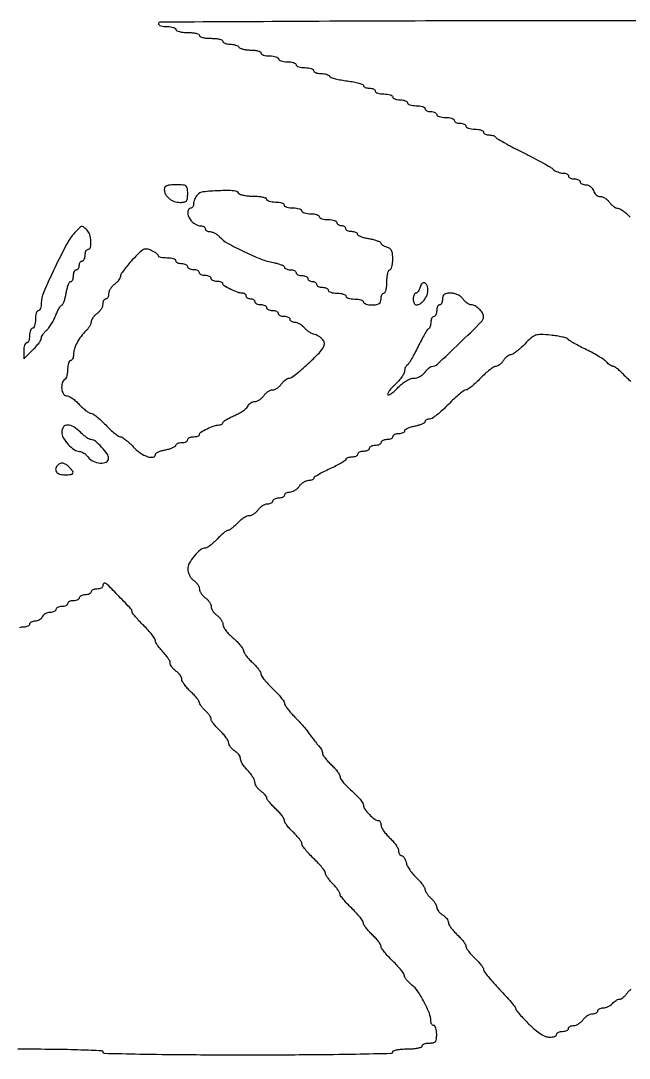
# Model space of a CAD drawing. Extents: x 187 to 1351, y 66 to 444.
# Drawn here: x 925 to 1132.7, y 89.8 to 444 of the extents above; entities that cross this region are included whole.
import ezdxf

# ---------------------------------------------------------------- set-up
doc = ezdxf.new("R2010")
doc.units = 0

msp = doc.modelspace()

# ---------------------------------------------------------------- linework, layer by layer
for points in [[(1161.5, 444, 0.000344), (1077.910676, 443.942537, 0.000976), (1019.625, 443.748681, 0.000055), (972.492108, 443.494819, 0.412605), (972, 443, 0.254951), (972.209557, 442.615738, 0.06271), (972.88125, 442.29375, 0.048861), (973.850749, 442.072766, 0.031626), (975, 442, -0.031626), (976.149251, 441.927234, -0.048861), (977.11875, 441.70625, -0.06271), (977.790443, 441.384262, -0.254951), (978, 441, 0.295869), (978.251055, 440.612873, 0.04382), (979.175, 440.29375, 0.037669), (980.467056, 440.07239, 0.023598), (982, 440, -0.023598), (983.532944, 439.92761, -0.037669), (984.825, 439.70625, -0.04382), (985.748945, 439.387127, -0.295869), (986, 439, 0.295869), (986.251055, 438.612873, 0.04382), (987.175, 438.29375, 0.037669), (988.467056, 438.07239, 0.023598), (990, 438, -0.023598), (991.532944, 437.92761, -0.037669), (992.825, 437.70625, -0.04382), (993.748945, 437.387127, -0.295869), (994, 437, 0.222681), (994.179376, 436.617207, 0.076538), (994.717039, 436.29375, 0.058208), (995.50628, 436.07317, 0.039081), (996.440983, 436, -0.037634), (997.42066, 435.926158, -0.041396), (998.346475, 435.70625, -0.045439), (999.093337, 435.384508, -0.130646), (999.5, 435, 0.159713), (999.95866, 434.613307, 0.035556), (1000.947275, 434.29375, 0.033489), (1002.196361, 434.073414, 0.026918), (1003.559017, 434, -0.027497), (1004.877484, 433.927436, -0.043243), (1005.989211, 433.70625, -0.053437), (1006.770364, 433.385522, -0.275259), (1007, 433, 0.254951), (1007.209557, 432.615738, 0.06271), (1007.88125, 432.29375, 0.048861), (1008.850749, 432.072766, 0.031626), (1010, 432, -0.031626), (1011.149251, 431.927234, -0.048861), (1012.11875, 431.70625, -0.06271), (1012.790443, 431.384262, -0.254951), (1013, 431, 0.254951), (1013.209557, 430.615738, 0.06271), (1013.88125, 430.29375, 0.048861), (1014.850749, 430.072766, 0.031626), (1016, 430, -0.031626), (1017.149251, 429.927234, -0.048861), (1018.11875, 429.70625, -0.06271), (1018.790443, 429.384262, -0.254951), (1019, 429, 0.254951), (1019.209557, 428.615738, 0.06271), (1019.88125, 428.29375, 0.048861), (1020.850749, 428.072766, 0.031626), (1022, 428, -0.031626), (1023.149251, 427.927234, -0.048861), (1024.11875, 427.70625, -0.06271), (1024.790443, 427.384262, -0.254951), (1025, 427, 0.222681), (1025.179376, 426.617207, 0.076538), (1025.717039, 426.29375, 0.058208), (1026.50628, 426.07317, 0.039081), (1027.440983, 426, -0.035078), (1028.417502, 425.931408, -0.03974), (1029.333769, 425.726809, -0.043553), (1030.068812, 425.427941, -0.136842), (1030.456746, 425.069987, 0.174151), (1030.958162, 424.670792, 0.016755), (1032.473679, 424.211885, 0.019739), (1034.373228, 423.785015, 0.014321), (1036.515763, 423.454764, -0.014911), (1038.617847, 423.128207, -0.023724), (1040.389005, 422.710931, -0.020233), (1041.736439, 422.265488, -0.312368), (1042, 421.884777, 0.210446), (1042.148997, 421.546453, 0.081332), (1042.5875, 421.259903, 0.061925), (1043.234308, 421.064903, 0.042306), (1044, 421, -0.048028), (1044.765418, 420.926307, -0.068025), (1045.4125, 420.70625, -0.088204), (1045.848523, 420.381882, -0.191087), (1046, 420, 0.254951), (1046.209557, 419.615738, 0.06271), (1046.88125, 419.29375, 0.048861), (1047.850749, 419.072766, 0.031626), (1049, 419, -0.031626), (1050.149251, 418.927234, -0.048861), (1051.11875, 418.70625, -0.06271), (1051.790443, 418.384262, -0.254951), (1052, 418, 0.226478), (1052.182831, 417.617064, 0.074992), (1052.734375, 417.29375, 0.057076), (1053.542644, 417.073116, 0.038131), (1054.5, 417, -0.038131), (1055.457356, 416.926884, -0.057076), (1056.265625, 416.70625, -0.074992), (1056.817169, 416.382936, -0.226478), (1057, 416, 0.254951), (1057.209557, 415.615738, 0.06271), (1057.88125, 415.29375, 0.048861), (1058.850749, 415.072766, 0.031626), (1060, 415, -0.031626), (1061.149251, 414.927234, -0.048861), (1062.11875, 414.70625, -0.06271), (1062.790443, 414.384262, -0.254951), (1063, 414, 0.191087), (1063.151477, 413.618118, 0.088204), (1063.5875, 413.29375, 0.068025), (1064.234582, 413.073693, 0.048028), (1065, 413, -0.048028), (1065.765418, 412.926307, -0.068025), (1066.4125, 412.70625, -0.088204), (1066.848523, 412.381882, -0.191087), (1067, 412, 0.254951), (1067.209557, 411.615738, 0.06271), (1067.88125, 411.29375, 0.048861), (1068.850749, 411.072766, 0.031626), (1070, 411, -0.031626), (1071.149251, 410.927234, -0.048861), (1072.11875, 410.70625, -0.06271), (1072.790443, 410.384262, -0.254951), (1073, 410, 0.191087), (1073.151477, 409.618118, 0.088204), (1073.5875, 409.29375, 0.068025), (1074.234582, 409.073693, 0.048028), (1075, 409, -0.048028), (1075.765418, 408.926307, -0.068025), (1076.4125, 408.70625, -0.088204), (1076.848523, 408.381882, -0.191087), (1077, 408, 0.254951), (1077.209557, 407.615738, 0.06271), (1077.88125, 407.29375, 0.048861), (1078.850749, 407.072766, 0.031626), (1080, 407, -0.031626), (1081.149251, 406.927234, -0.048861), (1082.11875, 406.70625, -0.06271), (1082.790443, 406.384262, -0.254951), (1083, 406, 0.184457), (1083.145793, 405.61825, 0.090315), (1083.563021, 405.29375, 0.070178), (1084.183242, 405.073823, 0.050201), (1084.916667, 405, -0.036858), (1085.674751, 404.944041, -0.044547), (1086.368229, 404.776979, -0.050455), (1086.906052, 404.532752, -0.158816), (1087.166667, 404.240778, 0.159412), (1087.55052, 403.811743, 0.003391), (1090.045833, 402.389712, 0.007484), (1093.026767, 400.775788, 0.004934), (1096.5, 399.005417, -0.004992), (1100.043345, 397.19879, -0.006525), (1103.24442, 395.472655, -0.004937), (1105.885512, 393.969343, -0.059094), (1106.821429, 393.264638, 0.060318), (1107.468074, 392.78021, 0.03786), (1108.321205, 392.371488, 0.037615), (1109.236247, 392.09254, 0.055232), (1110.071429, 392, -0.049879), (1110.809424, 391.926196, -0.069864), (1111.433482, 391.70625, -0.090018), (1111.853387, 391.381768, -0.185417), (1112, 391, 0.191087), (1112.151477, 390.618118, 0.088204), (1112.5875, 390.29375, 0.068025), (1113.234582, 390.073693, 0.048028), (1114, 390, -0.048028), (1114.765418, 389.926307, -0.068025), (1115.4125, 389.70625, -0.088204), (1115.848523, 389.381882, -0.191087), (1116, 389, 0.185742), (1116.146891, 388.618226, 0.089917), (1116.567705, 388.29375, 0.069758), (1117.193065, 388.073798, 0.04977), (1117.932612, 388, -0.094537), (1118.718828, 387.850007, -0.071315), (1119.483985, 387.4125, -0.069591), (1120.112489, 386.764378, -0.081113), (1120.5, 386, 0.072249), (1120.870775, 385.23552, 0.06739), (1121.451167, 384.5875, 0.071509), (1122.144774, 384.149695, 0.105456), (1122.846628, 384, -0.094047), (1123.606831, 383.855734, -0.047569), (1124.479071, 383.4125, -0.044936), (1125.321789, 382.765148, -0.0504), (1126, 382, 0.041141), (1126.653428, 381.234779, 0.041233), (1127.422869, 380.5875, 0.044503), (1128.188882, 380.14072, 0.11021), (1128.819549, 380, -0.129236), (1129.527212, 379.813981, -0.027097), (1130.615995, 379.11875, -0.026729), (1131.826, 378.148438, -0.022526), (1133, 377, 0.019649)], [(1133.330998, 320.88125, -0.024342), (1132.16074, 321.851395, -0.019649), (1131, 323, 0.016085), (1129.855446, 324.148845, 0.021024), (1128.73399, 325.11875, 0.019154), (1127.755242, 325.836446, 0.149706), (1127.221235, 326, -0.10924), (1126.76126, 326.101709, -0.038911), (1126.171604, 326.433878, -0.036368), (1125.560205, 326.91183, -0.035481), (1125.019062, 327.477032, 0.07), (1124.213149, 328.210393, 0.012414), (1122.494628, 329.320903, 0.013218), (1120.398302, 330.527976, 0.011566), (1118.146617, 331.67991, -0.007537), (1115.940512, 332.786192, -0.010212), (1113.984294, 333.855679, -0.007467), (1112.390748, 334.801547, -0.103436), (1111.906298, 335.259, 0.169863), (1111.406664, 335.620518, 0.015474), (1109.898896, 336.019856, 0.018649), (1108.020381, 336.382435, 0.013514), (1105.906298, 336.650976, 0.016174), (1102.540758, 336.876725, 0.09202), (1100.774082, 336.611717, 0.098798), (1099.278579, 335.736732, 0.020048), (1097.053833, 333.594855, -0.017344), (1095.639446, 332.218342, -0.022113), (1094.239466, 331.055989, -0.020796), (1093.011892, 330.203266, -0.142333), (1092.312307, 330, 0.118982), (1091.726705, 329.858646, 0.048155), (1091.03056, 329.4125, 0.044074), (1090.341627, 328.765183, 0.042574), (1089.767927, 328, -0.043908), (1089.191057, 327.234842, -0.044751), (1088.492812, 326.5875, -0.048794), (1087.783191, 326.141978, -0.1163), (1087.181053, 326, 0.146299), (1086.44831, 325.780911, 0.019099), (1085.107254, 324.825, 0.0209), (1083.569542, 323.531763, 0.016086), (1082, 322, -0.013782), (1080.444623, 320.468004, -0.018553), (1078.949889, 319.175, -0.015821), (1077.657238, 318.203655, -0.154405), (1077.013477, 318, 0.163312), (1076.343713, 317.775245, 0.011526), (1074.775396, 316.53125, 0.015322), (1072.948855, 314.915379, 0.010909), (1071, 313, -0.014872), (1069.020566, 311.085164, -0.019632), (1067.100759, 309.46875, -0.01738), (1065.434923, 308.264857, -0.148845), (1064.564924, 308, 0.054838), (1063.966272, 307.934145, 0.074474), (1063.459696, 307.738942, 0.09401), (1063.119828, 307.450374, 0.171497), (1063, 307.111291, -0.256887), (1062.788462, 306.726727, -0.037322), (1061.971875, 306.290763, -0.034546), (1060.840903, 305.882132, -0.023055), (1059.5, 305.565978, 0.02478), (1058.159217, 305.244969, 0.036741), (1057.028125, 304.821812, 0.040853), (1056.217999, 304.365354, 0.248969), (1056, 303.954687, -0.198381), (1055.849357, 303.589948, -0.08573), (1055.4125, 303.280439, -0.065694), (1054.765527, 303.070226, -0.045771), (1054, 303, 0.048028), (1053.234582, 302.926307, 0.068025), (1052.5875, 302.70625, 0.088204), (1052.151477, 302.381882, 0.191087), (1052, 302, -0.191087), (1051.848523, 301.618118, -0.088204), (1051.4125, 301.29375, -0.068025), (1050.765418, 301.073693, -0.048028), (1050, 301, 0.048028), (1049.234582, 300.926307, 0.068025), (1048.5875, 300.70625, 0.088204), (1048.151477, 300.381882, 0.191087), (1048, 300, -0.191087), (1047.848523, 299.618118, -0.088204), (1047.4125, 299.29375, -0.068025), (1046.765418, 299.073693, -0.048028), (1046, 299, 0.048028), (1045.234582, 298.926307, 0.068025), (1044.5875, 298.70625, 0.088204), (1044.151477, 298.381882, 0.191087), (1044, 298, -0.191087), (1043.848523, 297.618118, -0.088204), (1043.4125, 297.29375, -0.068025), (1042.765418, 297.073693, -0.048028), (1042, 297, 0.048028), (1041.234582, 296.926307, 0.068025), (1040.5875, 296.70625, 0.088204), (1040.151477, 296.381882, 0.191087), (1040, 296, -0.191087), (1039.848523, 295.618118, -0.088204), (1039.4125, 295.29375, -0.068025), (1038.765418, 295.073693, -0.048028), (1038, 295, 0.035676), (1037.233754, 294.945257, 0.053938), (1036.586455, 294.779688, 0.070374), (1036.141838, 294.53754, 0.235946), (1035.996443, 294.25, -0.252497), (1035.780969, 293.855014, -0.010688), (1034.380395, 292.985937, -0.016166), (1032.605333, 292.012383, -0.010555), (1030.5, 291, 0.010555), (1028.394667, 289.987617, 0.016166), (1026.619605, 289.014063, 0.010688), (1025.219031, 288.144986, 0.252497), (1025.003557, 287.75, -0.217496), (1024.870869, 287.463004, -0.077957), (1024.478393, 287.220312, -0.059406), (1023.902273, 287.054935, -0.040238), (1023.220759, 287, 0.091287), (1022.434551, 286.855253, 0.047927), (1021.540724, 286.4125, 0.045499), (1020.683198, 285.765149, 0.052224), (1020, 285, -0.052224), (1019.316802, 284.234851, -0.045499), (1018.459276, 283.5875, -0.047927), (1017.565449, 283.144747, -0.091287), (1016.779241, 283, 0.054248), (1016.098578, 282.925933, 0.073949), (1015.522652, 282.70625, 0.093597), (1015.136147, 282.381567, 0.173062), (1015, 282, -0.191087), (1014.848523, 281.618118, -0.088204), (1014.4125, 281.29375, -0.068025), (1013.765418, 281.073693, -0.048028), (1013, 281, 0.048028), (1012.234582, 280.926307, 0.068025), (1011.5875, 280.70625, 0.088204), (1011.151477, 280.381882, 0.191087), (1011, 280, -0.173062), (1010.863853, 279.618433, -0.093597), (1010.477348, 279.29375, -0.073949), (1009.901422, 279.074067, -0.054248), (1009.220759, 279, 0.091287), (1008.434551, 278.855253, 0.047927), (1007.540724, 278.4125, 0.045499), (1006.683198, 277.765149, 0.052224), (1006, 277, -0.047475), (1005.329715, 276.234843, -0.043924), (1004.51048, 275.5875, -0.046841), (1003.672411, 275.143366, -0.098745), (1002.953555, 275, 0.107236), (1002.176957, 274.831504, 0.034151), (1001.130166, 274.265625, 0.032302), (1000.017131, 273.456746, 0.030906), (999, 272.5, -0.018136), (998.033019, 271.542752, -0.022953), (997.069717, 270.734375, -0.021894), (996.22162, 270.143523, -0.142124), (995.726896, 270, 0.152645), (995.216359, 269.84042, 0.017966), (994.250774, 269.11875, 0.02018), (993.140773, 268.148907, 0.015244), (992, 267, -0.018793), (990.84317, 265.851341, -0.023583), (989.684669, 264.88125, -0.022756), (988.661455, 264.174522, -0.140654), (988.053336, 264, 0.176321), (986.37176, 263.387979, 0.044003), (984.27177, 261.285216, 0.044816), (982.534399, 258.784629, 0.130139), (982, 256.766214, 0.073433), (982.147045, 255.770387, 0.04878), (982.5875, 254.700952, 0.048289), (983.234661, 253.723167, 0.066372), (984, 253, -0.046192), (984.765165, 252.333162, -0.043436), (985.4125, 251.524124, -0.046457), (985.857086, 250.700861, -0.100918), (986, 250, 0.100918), (986.142914, 249.299139, 0.046457), (986.5875, 248.475876, 0.043436), (987.234835, 247.666838, 0.046192), (988, 247, -0.046192), (988.765165, 246.333162, -0.043436), (989.4125, 245.524124, -0.046457), (989.857086, 244.700861, -0.100918), (990, 244, 0.100918), (990.142914, 243.299139, 0.046457), (990.5875, 242.475876, 0.043436), (991.234835, 241.666838, 0.046192), (992, 241, -0.048767), (992.765151, 240.326225, -0.044388), (993.4125, 239.496656, -0.047187), (993.856216, 238.643561, -0.096627), (994, 237.906494, 0.131831), (994.222443, 237.077487, 0.030456), (995.028125, 235.861576, 0.029401), (996.160244, 234.530693, 0.025061), (997.5, 233.264883, -0.018886), (998.840176, 232.029624, -0.024166), (999.971875, 230.790262, -0.023236), (1000.798283, 229.692358, -0.150821), (1001, 229.038839, 0.135989), (1001.179506, 228.39104, 0.024563), (1001.88125, 227.342407, 0.024879), (1002.851433, 226.16359, 0.020271), (1004, 225, -0.019322), (1005.148625, 223.840756, -0.024055), (1006.11875, 222.674991, -0.023416), (1006.823621, 221.642764, -0.138962), (1007, 221.02039, 0.15296), (1007.206588, 220.360886, 0.016407), (1008.175, 219.060059, 0.018977), (1009.468046, 217.557838, 0.014184), (1011, 216, -0.013406), (1012.532037, 214.446918, -0.018153), (1013.825, 212.959169, -0.015268), (1014.799183, 211.674039, -0.155766), (1015, 211.045067, 0.141796), (1015.177438, 210.431968, 0.018432), (1015.954687, 209.296567, 0.020271), (1017.005452, 207.991007, 0.015668), (1018.25, 206.653883, -0.009916), (1019.640598, 205.193885, -0.007187), (1021.132812, 203.515852, -0.007264), (1022.504213, 201.880874, -0.015711), (1023.5, 200.576409, 0.006345), (1024.357385, 199.408532, 0.005607), (1025.279687, 198.213211, 0.005639), (1026.134991, 197.154824, 0.017017), (1026.75, 196.460621, -0.039122), (1027.228369, 195.870042, -0.03427), (1027.632812, 195.186198, -0.035832), (1027.911843, 194.514927, -0.080753), (1028, 193.972638, 0.139318), (1028.175993, 193.353273, 0.023277), (1028.88125, 192.322961, 0.023956), (1029.851368, 191.158733, 0.01921), (1031, 190, -0.021701), (1032.150123, 188.828151, -0.025828), (1033.1254, 187.624584, -0.02598), (1033.829406, 186.543948, -0.12786), (1034.022637, 185.84879, 0.149413), (1034.255906, 185.129037, 0.021454), (1035.206975, 183.885586, 0.02278), (1036.49796, 182.475684, 0.017679), (1038.022637, 181.059589, -0.019169), (1039.545561, 179.636649, -0.02436), (1040.83165, 178.206125, -0.023557), (1041.769071, 176.93773, -0.148415), (1042, 176.176884, 0.161693), (1042.437572, 174.859169, 0.035481), (1044.01851, 173.027862, 0.035441), (1045.841665, 171.43894, 0.16292), (1047.15301, 171, -0.182096), (1047.476312, 170.878218, -0.091032), (1047.751197, 170.530355, -0.070952), (1047.937431, 170.012966, -0.051006), (1048, 169.40121, 0.11967), (1048.193992, 168.602287, 0.030479), (1048.88125, 167.448853, 0.029295), (1049.85173, 166.190277, 0.026005), (1051, 165, -0.026005), (1052.14827, 163.809723, -0.029295), (1053.11875, 162.551147, -0.030479), (1053.806008, 161.397713, -0.11967), (1054, 160.59879, 0.059453), (1054.072961, 159.987361, 0.078358), (1054.288153, 159.469645, 0.096729), (1054.606791, 159.122903, 0.160034), (1054.980948, 159, -0.191572), (1055.399764, 158.83342, -0.057405), (1055.84998, 158.297814, -0.048335), (1056.260122, 157.524633, -0.036321), (1056.561853, 156.609579, 0.062514), (1056.994367, 155.496999, 0.025121), (1057.843057, 154.099822, 0.024384), (1058.91942, 152.66872, 0.028307), (1060.080905, 151.422488, -0.019064), (1061.198551, 150.266857, -0.023677), (1062.142516, 149.1072, -0.022986), (1062.828679, 148.082202, -0.136832), (1063, 147.467896, 0.115458), (1063.132608, 146.901282, 0.033308), (1063.5875, 146.118434, 0.031585), (1064.234557, 145.278012, 0.028997), (1065, 144.5, -0.03324), (1065.765358, 143.708767, -0.034043), (1066.4125, 142.829097, -0.036167), (1066.863484, 141.991474, -0.105792), (1067, 141.353486, 0.116382), (1067.14196, 140.751859, 0.048775), (1067.5875, 140.042656, 0.044731), (1068.234841, 139.344699, 0.043867), (1069, 138.767927, -0.044546), (1069.765147, 138.189536, -0.045064), (1070.4125, 137.486822, -0.04908), (1070.857742, 136.770725, -0.11505), (1071, 136.160663, 0.13015), (1071.185183, 135.461294, 0.02676), (1071.88125, 134.378193, 0.02648), (1072.851545, 133.172544, 0.022212), (1074, 132, -0.019649), (1075.148605, 130.83926, -0.024342), (1076.11875, 129.669002, -0.023816), (1076.822515, 128.631156, -0.137928), (1077, 128, 0.137928), (1077.177485, 127.368844, 0.023816), (1077.88125, 126.330998, 0.024342), (1078.851395, 125.16074, 0.019649), (1080, 124, -0.017683), (1081.148733, 122.848219, -0.022564), (1082.11875, 121.70493, -0.021323), (1082.829662, 120.700296, -0.144287), (1083, 120.122307, 0.162366), (1083.218685, 119.466629, 0.008257), (1084.615625, 117.668029, 0.012484), (1086.392802, 115.565955, 0.008665), (1088.5, 113.277278, -0.006299), (1090.60764, 111.00974, -0.009444), (1092.384375, 108.97324, -0.004937), (1093.825204, 107.222573, -0.171334), (1094, 106.727445, 0.170564), (1094.167887, 106.24961, 0.007406), (1095.314145, 104.862371, 0.011882), (1096.759567, 103.244426, 0.008124), (1098.473684, 101.473684, 0.019313), (1100.572705, 99.530844, 0.034885), (1102.453128, 98.135417, 0.043593), (1104.101069, 97.27425, 0.098923), (1105.473684, 97, 0.037722), (1106.441141, 97.073093, 0.056583), (1107.257895, 97.29375, 0.074307), (1107.815649, 97.616999, 0.22814), (1108, 98, -0.191087), (1108.151477, 98.381882, -0.088204), (1108.5875, 98.70625, -0.068025), (1109.234582, 98.926307, -0.048028), (1110, 99, 0.048028), (1110.765418, 99.073693, 0.068025), (1111.4125, 99.29375, 0.088204), (1111.848523, 99.618118, 0.191087), (1112, 100, -0.173062), (1112.136147, 100.381567, -0.093597), (1112.522652, 100.70625, -0.073949), (1113.098578, 100.925933, -0.054248), (1113.779241, 101, 0.091287), (1114.565449, 101.144747, 0.047927), (1115.459276, 101.5875, 0.045499), (1116.316802, 102.234851, 0.052224), (1117, 103, -0.052224), (1117.683198, 103.765149, -0.045499), (1118.540724, 104.4125, -0.047927), (1119.434551, 104.855253, -0.091287), (1120.220759, 105, 0.054248), (1120.901422, 105.074067, 0.073949), (1121.477348, 105.29375, 0.093597), (1121.863853, 105.618433, 0.173062), (1122, 106, -0.181272), (1122.143082, 106.381693, -0.091278), (1122.551532, 106.70625, -0.071223), (1123.159146, 106.926111, -0.05129), (1123.877555, 107, 0.067559), (1124.687666, 107.109963, 0.044533), (1125.569265, 107.440625, 0.044279), (1126.385461, 107.925824, 0.063393), (1127, 108.5, -0.041018), (1127.561809, 109.073943, -0.038971), (1128.219012, 109.559375, -0.041506), (1128.869728, 109.894282, -0.098404), (1129.401685, 110, 0.123777), (1129.945428, 110.1367, 0.040875), (1130.642119, 110.5875, 0.037787), (1131.363017, 111.234655, 0.034811), (1132, 112, -0.041141), (1132.653428, 112.765221, -0.041233), (1133.422869, 113.4125, -0.044503)], [(924, 93, -0.002403), (936.491213, 92.939969, -0.006214), (945.5, 92.741379, -0.00205), (952.550291, 92.469319, -0.40177), (953, 92, 0.407435), (953.470119, 91.518846, 0.00075), (965.625, 91.255051, 0.003687), (980.928957, 91.058776, 0.001362), (1002.5, 91, 0.001362), (1024.071043, 91.058776, 0.003687), (1039.375, 91.255051, 0.00075), (1051.529881, 91.518846, 0.407435), (1052, 92, -0.322437), (1052.280551, 92.389817, -0.031449), (1053.46875, 92.70625, -0.03053), (1055.083446, 92.927795, -0.01883), (1057, 93, 0.01883), (1058.916554, 93.072205, 0.03053), (1060.53125, 93.29375, 0.031449), (1061.719449, 93.610183, 0.322437), (1062, 94, -0.226478), (1062.182831, 94.382936, -0.074992), (1062.734375, 94.70625, -0.057076), (1063.542644, 94.926884, -0.038131), (1064.5, 95, 0.047675), (1065.824437, 95.126572, 0.173074), (1066.541667, 95.55, 0.144586), (1066.902765, 96.386401, 0.030103), (1067, 98, 0.031626), (1066.927234, 99.149251, 0.048861), (1066.70625, 100.11875, 0.06271), (1066.384262, 100.790443, 0.254951), (1066, 101, -0.153254), (1065.618623, 101.119707, -0.098056), (1065.29375, 101.456741, -0.080683), (1065.074555, 101.960345, -0.062457), (1065, 102.554864, 0.096102), (1064.495303, 105.156461, 0.025902), (1062.715507, 108.986348, 0.026627), (1060.515245, 112.656495, 0.077903), (1058.512578, 114.811446, -0.026774), (1057.550826, 115.655056, -0.031407), (1056.73807, 116.555216, -0.032974), (1056.161851, 117.387255, -0.135769), (1056, 117.972321, 0.15265), (1055.792795, 118.635198, 0.016533), (1054.825, 119.9378, 0.019067), (1053.531945, 121.441631, 0.014271), (1052, 123, -0.014184), (1050.468046, 124.557838, -0.018977), (1049.175, 126.060059, -0.016407), (1048.206588, 127.360886, -0.15296), (1048, 128.02039, 0.138962), (1047.823621, 128.642764, 0.023416), (1047.11875, 129.674991, 0.024055), (1046.148625, 130.840756, 0.019322), (1045, 132, -0.019322), (1043.851375, 133.159244, -0.024055), (1042.88125, 134.325009, -0.023416), (1042.176379, 135.357236, -0.138962), (1042, 135.97961, 0.15296), (1041.793412, 136.639114, 0.016407), (1040.825, 137.939941, 0.018977), (1039.531954, 139.442162, 0.014184), (1038, 141, -0.012468), (1036.467861, 142.547368, -0.017129), (1035.175, 144.017687, -0.01387), (1034.193278, 145.28453, -0.159208), (1034, 145.876145, 0.131976), (1033.852545, 146.425061, 0.022743), (1033.265625, 147.340038, 0.023381), (1032.457161, 148.376206, 0.019019), (1031.5, 149.409091, -0.020646), (1030.54292, 150.44865, -0.024738), (1029.734375, 151.504848, -0.024613), (1029.151804, 152.445139, -0.127043), (1029, 153.032946, 0.155242), (1028.798082, 153.667605, 0.015481), (1027.825, 154.955608, 0.018307), (1026.532021, 156.446037, 0.01355), (1025, 158, -0.014184), (1023.468046, 159.557838, -0.018977), (1022.175, 161.060059, -0.016407), (1021.206588, 162.360886, -0.15296), (1021, 163.02039, 0.138962), (1020.823621, 163.642764, 0.023416), (1020.11875, 164.674991, 0.024055), (1019.148625, 165.840756, 0.019322), (1018, 167, -0.019649), (1016.851395, 168.16074, -0.024342), (1015.88125, 169.330998, -0.023816), (1015.177485, 170.368844, -0.137928), (1015, 171, 0.137928), (1014.822515, 171.631156, 0.023816), (1014.11875, 172.669002, 0.024342), (1013.148605, 173.83926, 0.019649), (1012, 175, -0.014489), (1010.851035, 176.137392, -0.0194), (1009.88125, 177.23713, -0.016876), (1009.155748, 178.1912, -0.15533), (1009, 178.680451, 0.145178), (1008.871936, 179.112214, 0.033731), (1008.4125, 179.724006, 0.032051), (1007.765589, 180.383675, 0.026646), (1007, 181, -0.039536), (1006.234753, 181.649221, -0.040435), (1005.5875, 182.406247, -0.043718), (1005.139857, 183.154421, -0.113432), (1005, 183.762966, 0.092398), (1004.818595, 184.736235, 0.053384), (1004.27192, 185.798686, 0.030396), (1003.215528, 187.209699, 0.006902), (1001.25, 189.463275, -0.041353), (1000.771574, 190.094737, -0.033915), (1000.367188, 190.838641, -0.035134), (1000.088945, 191.578137, -0.072536), (1000, 192.188025, 0.116733), (999.85812, 192.787452, 0.048693), (999.4125, 193.49486, 0.044643), (998.765162, 194.191577, 0.04369), (998, 194.767927, -0.046058), (997.234878, 195.349937, -0.045777), (996.5875, 196.063284, -0.049708), (996.142878, 196.794817, -0.112166), (996, 197.423708, 0.127416), (995.813183, 198.144908, 0.027265), (995.11875, 199.248991, 0.026831), (994.148419, 200.474733, 0.022758), (993, 201.661987, -0.017879), (991.851289, 202.826591, -0.022692), (990.88125, 203.98436, -0.021545), (990.171356, 205.002359, -0.142415), (990, 205.591765, 0.119014), (989.869016, 206.134259, 0.032161), (989.4125, 206.899091, 0.030656), (988.765479, 207.726399, 0.027562), (988, 208.5, -0.023811), (987.234406, 209.2622, -0.027973), (986.5875, 210.055537, -0.028683), (986.125785, 210.774621, -0.12907), (986, 211.253778, 0.151542), (985.838903, 211.773095, 0.018412), (985.11875, 212.743549, 0.020497), (984.148884, 213.857819, 0.015558), (983, 215, -0.022526), (981.851562, 216.174, -0.026729), (980.88125, 217.384005, -0.027097), (980.186019, 218.472788, -0.129236), (980, 219.180451, 0.11021), (979.85928, 219.811118, 0.044503), (979.4125, 220.577131, 0.041233), (978.765221, 221.346572, 0.041141), (978, 222, -0.039628), (977.234755, 222.649462, -0.040482), (976.5875, 223.407202, -0.043766), (976.139909, 224.156398, -0.113243), (976, 224.766214, 0.11707), (975.840533, 225.437959, 0.028202), (975.265625, 226.436155, 0.027424), (974.45693, 227.536564, 0.024203), (973.5, 228.590909, -0.022914), (972.54302, 229.639867, -0.026494), (971.734375, 230.724191, -0.02698), (971.156948, 231.701039, -0.120557), (971, 232.342507, 0.14868), (970.788288, 233.038743, 0.01732), (969.825, 234.373804, 0.019581), (968.53187, 235.912735, 0.014831), (967, 237.5, -0.009806), (965.467568, 239.056244, -0.014008), (964.175, 240.500403, -0.009864), (963.168645, 241.73898, -0.167181), (963, 242.229264, 0.191058), (962.592529, 243.256694, 0.003708), (958.587468, 247.449111, 0.003607), (954.513669, 251.590443, 0.199174), (953.526316, 252, 0.183106), (953.325408, 251.923873, 0.090728), (953.154605, 251.70625, 0.07062), (953.038869, 251.382645, 0.050659), (953, 251, -0.191087), (952.848523, 250.618118, -0.088204), (952.4125, 250.29375, -0.068025), (951.765418, 250.073693, -0.048028), (951, 250, 0.048028), (950.234582, 249.926307, 0.068025), (949.5875, 249.70625, 0.088204), (949.151477, 249.381882, 0.191087), (949, 249, -0.191087), (948.848523, 248.618118, -0.088204), (948.4125, 248.29375, -0.068025), (947.765418, 248.073693, -0.048028), (947, 248, 0.048028), (946.234582, 247.926307, 0.068025), (945.5875, 247.70625, 0.088204), (945.151477, 247.381882, 0.191087), (945, 247, -0.191087), (944.848523, 246.618118, -0.088204), (944.4125, 246.29375, -0.068025), (943.765418, 246.073693, -0.048028), (943, 246, 0.048028), (942.234582, 245.926307, 0.068025), (941.5875, 245.70625, 0.088204), (941.151477, 245.381882, 0.191087), (941, 245, -0.191087), (940.848523, 244.618118, -0.088204), (940.4125, 244.29375, -0.068025), (939.765418, 244.073693, -0.048028), (939, 244, 0.048028), (938.234582, 243.926307, 0.068025), (937.5875, 243.70625, 0.088204), (937.151477, 243.381882, 0.191087), (937, 243, -0.193529), (936.846416, 242.618064, -0.087393), (936.403281, 242.29375, -0.067241), (935.746082, 242.073647, -0.047258), (934.968615, 242, 0.068006), (934.149006, 241.888006, 0.06271), (933.364866, 241.559375, 0.06668), (932.732868, 241.073641, 0.104363), (932.361626, 240.5, -0.098143), (932.000393, 239.926463, -0.066864), (931.399034, 239.440625, -0.064008), (930.659707, 239.112085, -0.07271), (929.893011, 239, 0.050854), (929.168668, 238.926137, 0.070807), (928.556072, 238.70625, 0.0909), (928.144157, 238.381715, 0.182536), (928, 238, -0.191087), (927.848523, 237.618118, -0.088204), (927.4125, 237.29375, -0.068025), (926.765418, 237.073693, -0.048028), (926, 237, 0.048028), (925.234582, 236.926307, 0.068025), (924.5875, 236.70625, 0.088204)]]:
    msp.add_lwpolyline(points, format="xyb")
for points in [[(974, 386.428571, 0.126451), (974.4254, 384.773391, 0.096137), (975.62919, 383.329076, 0.087855), (977.397639, 382.342118, 0.083638), (979.428571, 382, 0.044536), (980.80428, 382.12278, 0.172724), (981.535714, 382.541667, 0.148103), (981.901913, 383.373822, 0.030131), (982, 385, 0.033956), (981.879267, 386.775737, 0.200505), (981.416667, 387.5625, 0.14616), (980.438365, 387.923201, 0.015744), (978, 388, 0.019701), (976.066252, 387.923776, 0.074019), (974.886364, 387.651786, 0.14), (974.24228, 387.159579, 0.1614)], [(985.25, 384.504169, 0.046131), (984.771469, 383.847442, 0.034555), (984.367188, 383.048443, 0.035336), (984.089979, 382.235687, 0.064604), (984, 381.542206, -0.062994), (983.925414, 380.952547, -0.081082), (983.70625, 380.453023, -0.09826), (983.381371, 380.118756, -0.152094), (983, 380, 0.291395), (982.249488, 379.522024, 0.133306), (982.042742, 378.328866, 0.089067), (982.475652, 376.771571, 0.084347), (983.428571, 375.428571, 0.047729), (984.091033, 374.881804, 0.03757), (984.899107, 374.419643, 0.038733), (985.72325, 374.102837, 0.072518), (986.428571, 374, -0.061768), (987.02945, 373.925485, -0.080164), (987.538393, 373.70625, -0.09778), (987.879052, 373.381386, -0.154765), (988, 373, 0.160289), (988.125502, 372.618574, 0.096675), (988.479607, 372.29375, 0.078271), (989.008301, 372.074371, 0.059344), (989.632705, 372, -0.084643), (990.374482, 371.873521, -0.040434), (991.260883, 371.479175, -0.038563), (992.143306, 370.905439, -0.044456), (992.882705, 370.226979, 0.081604), (995.556214, 368.115612, 0.014725), (1001.206553, 365.201536, 0.016294), (1007.120177, 362.602249, 0.052421), (1011.25, 361.429031, -0.02162), (1012.686819, 361.114845, -0.032819), (1013.898438, 360.707771, -0.034569), (1014.77954, 360.272488, -0.26678), (1015, 359.888709, 0.209741), (1015.149103, 359.5489, 0.081598), (1015.5875, 359.261058, 0.062142), (1016.234318, 359.065201, 0.0425), (1017, 359, -0.048028), (1017.765418, 358.926307, -0.068025), (1018.4125, 358.70625, -0.088204), (1018.848523, 358.381882, -0.191087), (1019, 358, 0.191087), (1019.151477, 357.618118, 0.088204), (1019.5875, 357.29375, 0.068025), (1020.234582, 357.073693, 0.048028), (1021, 357, -0.048028), (1021.765418, 356.926307, -0.068025), (1022.4125, 356.70625, -0.088204), (1022.848523, 356.381882, -0.191087), (1023, 356, 0.148195), (1023.115568, 355.618646, 0.098894), (1023.440625, 355.29375, 0.082425), (1023.926543, 355.074694, 0.064853), (1024.5, 355, -0.064853), (1025.073457, 354.925306, -0.082425), (1025.559375, 354.70625, -0.098894), (1025.884432, 354.381354, -0.148195), (1026, 354, 0.191087), (1026.151477, 353.618118, 0.088204), (1026.5875, 353.29375, 0.068025), (1027.234582, 353.073693, 0.048028), (1028, 353, -0.048028), (1028.765418, 352.926307, -0.068025), (1029.4125, 352.70625, -0.088204), (1029.848523, 352.381882, -0.191087), (1030, 352, 0.254951), (1030.209557, 351.615738, 0.06271), (1030.88125, 351.29375, 0.048861), (1031.850749, 351.072766, 0.031626), (1033, 351, -0.031626), (1034.149251, 350.927234, -0.048861), (1035.11875, 350.70625, -0.06271), (1035.790443, 350.384262, -0.254951), (1036, 350, 0.254951), (1036.209557, 349.615738, 0.06271), (1036.88125, 349.29375, 0.048861), (1037.850749, 349.072766, 0.031626), (1039, 349, -0.031626), (1040.149251, 348.927234, -0.048861), (1041.11875, 348.70625, -0.06271), (1041.790443, 348.384262, -0.254951), (1042, 348, 0.254951), (1042.209557, 347.615738, 0.06271), (1042.88125, 347.29375, 0.048861), (1043.850749, 347.072766, 0.031626), (1045, 347, 0.030703), (1046.500917, 347.092253, 0.116834), (1047.375, 347.416667, 0.166173), (1047.840542, 348.024683, 0.081208), (1048, 349, -0.048028), (1048.073693, 349.765418, -0.068025), (1048.29375, 350.4125, -0.088204), (1048.618118, 350.848523, -0.191087), (1049, 351, 0.295869), (1049.387127, 351.251055, 0.04382), (1049.70625, 352.175, 0.037669), (1049.92761, 353.467056, 0.023598), (1050, 355, -0.023598), (1050.07239, 356.532944, -0.037669), (1050.29375, 357.825, -0.04382), (1050.612873, 358.748945, -0.295869), (1051, 359, 0.281401), (1051.385963, 359.235901, 0.050583), (1051.70625, 360.055626, 0.041572), (1051.927491, 361.216588, 0.02631), (1052, 362.59362, 0.026844), (1051.903556, 364.388683, 0.086439), (1051.57448, 365.533936, 0.125243), (1050.960931, 366.260241, 0.09135), (1050, 366.710251, -0.034999), (1049.234356, 366.96887, -0.046816), (1048.5875, 367.313298, -0.055248), (1048.13804, 367.686699, -0.194183), (1048, 368.028734, 0.284918), (1047.784673, 368.375934, 0.027027), (1046.825, 368.78905, 0.028127), (1045.532874, 369.183404, 0.018155), (1044, 369.5, -0.020833), (1042.467322, 369.825121, -0.031813), (1041.175, 370.245211, -0.032949), (1040.231149, 370.693911, -0.271692), (1040, 371.087898, 0.20561), (1039.850302, 371.436542, 0.083138), (1039.4125, 371.73207, 0.063423), (1038.765628, 371.933021, 0.043658), (1038, 372, -0.048028), (1037.234582, 372.073693, -0.068025), (1036.5875, 372.29375, -0.088204), (1036.151477, 372.618118, -0.191087), (1036, 373, 0.148195), (1035.884432, 373.381354, 0.098894), (1035.559375, 373.70625, 0.082425), (1035.073457, 373.925306, 0.064853), (1034.5, 374, -0.064853), (1033.926543, 374.074694, -0.082425), (1033.440625, 374.29375, -0.098894), (1033.115568, 374.618646, -0.148195), (1033, 375, 0.254951), (1032.790443, 375.384262, 0.06271), (1032.11875, 375.70625, 0.048861), (1031.149251, 375.927234, 0.031626), (1030, 376, -0.031626), (1028.850749, 376.072766, -0.048861), (1027.88125, 376.29375, -0.06271), (1027.209557, 376.615738, -0.254951), (1027, 377, 0.254951), (1026.790443, 377.384262, 0.06271), (1026.11875, 377.70625, 0.048861), (1025.149251, 377.927234, 0.031626), (1024, 378, -0.031626), (1022.850749, 378.072766, -0.048861), (1021.88125, 378.29375, -0.06271), (1021.209557, 378.615738, -0.254951), (1021, 379, 0.254951), (1020.790443, 379.384262, 0.06271), (1020.11875, 379.70625, 0.048861), (1019.149251, 379.927234, 0.031626), (1018, 380, -0.031626), (1016.850749, 380.072766, -0.048861), (1015.88125, 380.29375, -0.06271), (1015.209557, 380.615738, -0.254951), (1015, 381, 0.254951), (1014.790443, 381.384262, 0.06271), (1014.11875, 381.70625, 0.048861), (1013.149251, 381.927234, 0.031626), (1012, 382, -0.031626), (1010.850749, 382.072766, -0.048861), (1009.88125, 382.29375, -0.06271), (1009.209557, 382.615738, -0.254951), (1009, 383, 0.308946), (1008.73472, 383.388352, 0.037703), (1007.695461, 383.70625, 0.03416), (1006.261135, 383.927706, 0.021227), (1004.559017, 384, -0.02093), (1002.813184, 384.073113, -0.027868), (1001.241025, 384.29375, -0.027581), (999.999702, 384.611109, -0.179846), (999.5, 385, 0.249297), (997.868591, 385.952779, 0.018686), (992.558162, 385.966516, 0.020584), (987.271371, 385.564242, 0.185016)], [(943.481638, 371.688837, 0.06435), (940.748738, 367.831291, 0.010403), (936.5978, 359.599564, 0.008366), (932.721606, 351.136857, 0.103564), (932, 347.690343, -0.035361), (931.927037, 346.659931, -0.053674), (931.70625, 345.790288, -0.070122), (931.383419, 345.193534, -0.238074), (931, 345, 0.254951), (930.615738, 344.790443, 0.06271), (930.29375, 344.11875, 0.048861), (930.072766, 343.149251, 0.031626), (930, 342, -0.031626), (929.927234, 340.850749, -0.048861), (929.70625, 339.88125, -0.06271), (929.384262, 339.209557, -0.254951), (929, 339, 0.226478), (928.617064, 338.817169, 0.074992), (928.29375, 338.265625, 0.057076), (928.073116, 337.457356, 0.038131), (928, 336.5, -0.038131), (927.926884, 335.542644, -0.057076), (927.70625, 334.734375, -0.074992), (927.382936, 334.182831, -0.226478), (927, 334, 0.237884), (926.616589, 333.806644, 0.070204), (926.29375, 333.210667, 0.053729), (926.072966, 332.342073, 0.035405), (926, 331.312909), (926, 328.625818), (929, 331.5, 0.018561), (930.148655, 332.685309, 0.023231), (931.11875, 333.870031, 0.022362), (931.825717, 334.914681, 0.138433), (932, 335.532104, -0.108538), (932.12226, 336.088682, -0.035396), (932.530184, 336.829695, -0.033356), (933.114172, 337.61295, -0.031979), (933.804882, 338.32342, 0.049717), (934.594587, 339.195479, 0.020718), (935.485473, 340.511473, 0.020253), (936.330139, 342.010365, 0.024694), (936.991528, 343.478408, -0.016698), (937.573628, 344.827646, -0.024636), (938.180502, 345.965532, -0.022019), (938.743474, 346.818746, -0.240353), (939.098748, 347, 0.29297), (939.417539, 347.20433, 0.02347), (939.809617, 348.175, 0.025854), (940.188507, 349.467015, 0.01655), (940.5, 351, -0.020833), (940.825121, 352.532678, -0.031813), (941.245211, 353.825, -0.032949), (941.693911, 354.768851, -0.271692), (942.087898, 355, 0.20561), (942.436542, 355.149698, 0.083138), (942.73207, 355.5875, 0.063423), (942.933021, 356.234372, 0.043658), (943, 357, -0.048028), (943.073693, 357.765418, -0.068025), (943.29375, 358.4125, -0.088204), (943.618118, 358.848523, -0.191087), (944, 359, 0.148195), (944.381354, 359.115568, 0.098894), (944.70625, 359.440625, 0.082425), (944.925306, 359.926543, 0.064853), (945, 360.5, -0.064853), (945.074694, 361.073457, -0.082425), (945.29375, 361.559375, -0.098894), (945.618646, 361.884432, -0.148195), (946, 362, 0.191087), (946.381882, 362.151477, 0.088204), (946.70625, 362.5875, 0.068025), (946.926307, 363.234582, 0.048028), (947, 364, -0.048028), (947.073693, 364.765418, -0.068025), (947.29375, 365.4125, -0.088204), (947.618118, 365.848523, -0.191087), (948, 366, 0.35343), (948.81526, 366.658535, 0.069364), (948.963636, 368.676901, 0.060108), (948.530029, 370.99141, 0.120612), (947.571429, 372.571429, 0.022534), (946.406135, 373.636169, 0.230934), (945.789658, 373.787925, 0.146571), (945.136159, 373.427845, 0.007804)], [(963.071059, 362.345609, 0.013142), (961.511907, 360.569357, 0.01747), (960.195874, 358.870795, 0.01485), (959.207495, 357.409043, 0.142158), (959, 356.693988, -0.117583), (958.861338, 356.112506, -0.042634), (958.4125, 355.385985, -0.039386), (957.765283, 354.644092, -0.037566), (957, 354, 0.052224), (956.234851, 353.316802, 0.045499), (955.5875, 352.459276, 0.047927), (955.144747, 351.565449, 0.091287), (955, 350.779241, -0.054248), (954.925933, 350.098578, -0.073949), (954.70625, 349.522652, -0.093597), (954.381567, 349.136147, -0.173062), (954, 349, 0.173062), (953.618433, 348.863853, 0.093597), (953.29375, 348.477348, 0.073949), (953.074067, 347.901422, 0.054248), (953, 347.220759, -0.091287), (952.855253, 346.434551, -0.047927), (952.4125, 345.540724, -0.045499), (951.765149, 344.683198, -0.052224), (951, 344, 0.042098), (950.234793, 343.344051, 0.041686), (949.5875, 342.567169, 0.044932), (949.141194, 341.790435, 0.108353), (949, 341.146536, -0.092615), (948.87734, 340.490008, -0.038252), (948.485937, 339.67113, -0.036168), (947.919649, 338.833801, -0.038658), (947.25, 338.10661, 0.043483), (945.574497, 336.251584, 0.041054), (944.208738, 334.100126, 0.043534), (943.298365, 331.925987, 0.077538), (943, 330.013569, -0.047692), (942.926327, 329.242941, -0.067684), (942.70625, 328.591486, -0.087854), (942.381905, 328.15239, -0.192146), (942, 328, 0.251914), (941.615903, 327.793368, 0.064068), (941.29375, 327.136086, 0.049716), (941.0728, 326.18562, 0.032276), (941, 325.059017, -0.031397), (940.926388, 323.887885, -0.037109), (940.70625, 322.8004, -0.040338), (940.385578, 321.934161, -0.146547), (940, 321.5, 0.195519), (939.13364, 320.314394, 0.088564), (939.000208, 318.361596, 0.098051), (939.544637, 316.625743, 0.274444), (940.59879, 316, -0.11967), (941.397713, 315.806008, -0.030479), (942.551147, 315.11875, -0.029295), (943.809723, 314.14827, -0.026005), (945, 313, 0.019322), (946.159244, 311.851375, 0.024055), (947.325009, 310.88125, 0.023416), (948.357236, 310.176379, 0.138962), (948.97961, 310, -0.15296), (949.639114, 309.793412, -0.016407), (950.939941, 308.825, -0.018977), (952.442162, 307.531954, -0.014184), (954, 306, 0.013808), (955.555539, 304.468006, 0.018582), (957.050765, 303.175, 0.015859), (958.343951, 302.203852, 0.15431), (958.988752, 302, -0.14874), (959.616008, 301.809183, -0.019058), (960.767445, 300.971875, -0.020927), (962.087405, 299.840315, -0.01603), (963.435229, 298.5, 0.052803), (965.814262, 296.458652, 0.069882), (968.363771, 295.18243, 0.124681), (970.22971, 295.039427, 0.364803), (971, 295.954687, -0.248969), (971.217999, 296.365354, -0.040853), (972.028125, 296.821812, -0.036741), (973.159217, 297.244969, -0.02478), (974.5, 297.565978, 0.023055), (975.840903, 297.882132, 0.034546), (976.971875, 298.290763, 0.037322), (977.788462, 298.726727, 0.256887), (978, 299.111291, -0.209741), (978.149103, 299.4511, -0.081598), (978.5875, 299.738942, -0.062142), (979.234318, 299.934799, -0.0425), (980, 300, 0.048028), (980.765418, 300.073693, 0.068025), (981.4125, 300.29375, 0.088204), (981.848523, 300.618118, 0.191087), (982, 301, -0.191087), (982.151477, 301.381882, -0.088204), (982.5875, 301.70625, -0.068025), (983.234582, 301.926307, -0.048028), (984, 302, 0.035668), (984.766546, 302.054752, 0.053772), (985.414792, 302.220312, 0.069969), (985.860952, 302.462433, 0.235061), (986.007802, 302.75, -0.262796), (986.456765, 303.526241, -0.020084), (988.667192, 304.711774, -0.026575), (991.031837, 305.708728, -0.08668), (992.699365, 306, 0.056814), (993.196852, 306.056712, 0.076185), (993.617938, 306.224454, 0.095283), (993.900214, 306.472607, 0.166423), (994, 306.7641, -0.23944), (994.195555, 307.149046, -0.018478), (995.185656, 307.81741, -0.022105), (996.489762, 308.551376, -0.014901), (998.036275, 309.276843, 0.023671), (999.623248, 310.055522, 0.027217), (1001.054541, 310.948705, 0.02788), (1002.167125, 311.826671, 0.120724), (1002.643264, 312.512743, -0.088524), (1002.986399, 313.081311, -0.066523), (1003.537554, 313.563118, -0.065656), (1004.204298, 313.888808, -0.080992), (1004.88623, 314, 0.09574), (1005.631132, 314.143953, 0.047323), (1006.490704, 314.5875, 0.044579), (1007.324722, 315.23485, 0.049322), (1008, 316, -0.046192), (1008.666838, 316.765165, -0.043436), (1009.475876, 317.4125, -0.046457), (1010.299139, 317.857086, -0.100918), (1011, 318, 0.100918), (1011.700861, 318.142914, 0.046457), (1012.524124, 318.5875, 0.043436), (1013.333162, 319.234835, 0.046192), (1014, 320, -0.037659), (1014.644334, 320.765282, -0.039438), (1015.386941, 321.4125, -0.042689), (1016.114481, 321.861278, -0.117381), (1016.697242, 322, 0.156929), (1017.445627, 322.240818, 0.010389), (1019.278715, 323.615388, 0.014214), (1021.420534, 325.392557, 0.010106), (1023.721877, 327.499194, 0.008266), (1026.82773, 330.559418, 0.05114), (1028.22431, 332.307526, 0.119742), (1028.665781, 333.581684, 0.165794), (1028.38821, 334.749194, 0.057351), (1027.82824, 335.446516, 0.040414), (1027.057713, 336.094009, 0.04084), (1026.207058, 336.5998, 0.065338), (1025.407157, 336.868708, -0.062284), (1024.570007, 337.144482, -0.031859), (1023.60119, 337.681738, -0.031077), (1022.659541, 338.371428, -0.040535), (1021.897045, 339.118708, 0.044064), (1021.152109, 339.838559, 0.039365), (1020.265095, 340.44737, 0.041515), (1019.375368, 340.866063, 0.089452), (1018.632705, 341, -0.059344), (1018.008301, 341.074371, -0.078271), (1017.479607, 341.29375, -0.096675), (1017.125502, 341.618574, -0.160289), (1017, 342, 0.191087), (1016.848523, 342.381882, 0.088204), (1016.4125, 342.70625, 0.068025), (1015.765418, 342.926307, 0.048028), (1015, 343, -0.048028), (1014.234582, 343.073693, -0.068025), (1013.5875, 343.29375, -0.088204), (1013.151477, 343.618118, -0.191087), (1013, 344, 0.191087), (1012.848523, 344.381882, 0.088204), (1012.4125, 344.70625, 0.068025), (1011.765418, 344.926307, 0.048028), (1011, 345, -0.048028), (1010.234582, 345.073693, -0.068025), (1009.5875, 345.29375, -0.088204), (1009.151477, 345.618118, -0.191087), (1009, 346, 0.191087), (1008.848523, 346.381882, 0.088204), (1008.4125, 346.70625, 0.068025), (1007.765418, 346.926307, 0.048028), (1007, 347, -0.048028), (1006.234582, 347.073693, -0.068025), (1005.5875, 347.29375, -0.088204), (1005.151477, 347.618118, -0.191087), (1005, 348, 0.148195), (1004.884432, 348.381354, 0.098894), (1004.559375, 348.70625, 0.082425), (1004.073457, 348.925306, 0.064853), (1003.5, 349, -0.064853), (1002.926543, 349.074694, -0.082425), (1002.440625, 349.29375, -0.098894), (1002.115568, 349.618646, -0.148195), (1002, 350, 0.129178), (1001.899802, 350.381357, 0.100706), (1001.617938, 350.70625, 0.08893), (1001.196298, 350.924725, 0.07531), (1000.699365, 351, -0.08668), (999.031837, 351.291272, -0.026575), (996.667192, 352.288226, -0.020084), (994.456765, 353.473759, -0.262796), (994.007802, 354.25, 0.235061), (993.860952, 354.537567, 0.069969), (993.414792, 354.779688, 0.053772), (992.766546, 354.945248, 0.035668), (992, 355, -0.048028), (991.234582, 355.073693, -0.068025), (990.5875, 355.29375, -0.088204), (990.151477, 355.618118, -0.191087), (990, 356, 0.191087), (989.848523, 356.381882, 0.088204), (989.4125, 356.70625, 0.068025), (988.765418, 356.926307, 0.048028), (988, 357, -0.048028), (987.234582, 357.073693, -0.068025), (986.5875, 357.29375, -0.088204), (986.151477, 357.618118, -0.191087), (986, 358, 0.191087), (985.848523, 358.381882, 0.088204), (985.4125, 358.70625, 0.068025), (984.765418, 358.926307, 0.048028), (984, 359, -0.048028), (983.234582, 359.073693, -0.068025), (982.5875, 359.29375, -0.088204), (982.151477, 359.618118, -0.191087), (982, 360, 0.191087), (981.848523, 360.381882, 0.088204), (981.4125, 360.70625, 0.068025), (980.765418, 360.926307, 0.048028), (980, 361, -0.048028), (979.234582, 361.073693, -0.068025), (978.5875, 361.29375, -0.088204), (978.151477, 361.618118, -0.191087), (978, 362, 0.254951), (977.790443, 362.384262, 0.06271), (977.11875, 362.70625, 0.048861), (976.149251, 362.927234, 0.031626), (975, 363, -0.023593), (973.84975, 363.054307, -0.037521), (972.878958, 363.220312, -0.043455), (972.183099, 363.459613, -0.293605), (971.992198, 363.75, 0.195084), (971.842172, 364.109112, 0.033266), (971.275478, 364.609387, 0.032012), (970.490992, 365.137738, 0.023662), (969.563257, 365.62238, 0.074845), (968.071419, 366.058924, 0.151821), (966.877372, 365.858775, 0.078671), (965.518023, 364.879184, 0.010664)], [(1061.316061, 353.100616, -0.037015), (1061.040848, 352.296541, -0.048737), (1060.668611, 351.617056, -0.057769), (1060.261196, 351.146852, -0.187505), (1059.883369, 351, 0.2107), (1059.545576, 350.851041, 0.081235), (1059.25949, 350.4125, 0.061847), (1059.064796, 349.765695, 0.042236), (1059, 349, 0.051602), (1059.079187, 348.234755, 0.071518), (1059.314732, 347.5875, 0.091543), (1059.662488, 347.152489, 0.180377), (1060.071429, 347, 0.152185), (1061.380977, 347.408038, 0.072085), (1062.690496, 348.62316, 0.068698), (1063.667164, 350.246339, 0.101468), (1064, 351.869554, 0.080167), (1063.723308, 353.584191, 0.208121), (1062.906162, 354.496614, 0.323472), (1061.982849, 354.313624, 0.124047)], [(1069, 349, -0.048028), (1068.926307, 348.234582, -0.068025), (1068.70625, 347.5875, -0.088204), (1068.381882, 347.151477, -0.191087), (1068, 347, 0.191087), (1067.618118, 346.848523, 0.088204), (1067.29375, 346.4125, 0.068025), (1067.073693, 345.765418, 0.048028), (1067, 345, -0.048028), (1066.926307, 344.234582, -0.068025), (1066.70625, 343.5875, -0.088204), (1066.381882, 343.151477, -0.191087), (1066, 343, 0.184457), (1065.61825, 342.854207, 0.090315), (1065.29375, 342.436979, 0.070178), (1065.073823, 341.816758, 0.050201), (1065, 341.083333, -0.038216), (1064.941974, 340.325269, -0.04593), (1064.768888, 339.631771, -0.052253), (1064.515628, 339.09492, -0.157494), (1064.213236, 338.833333, 0.153118), (1063.791566, 338.474818, 0.007734), (1062.84176, 336.914564, 0.011798), (1061.770408, 334.989162, 0.008222), (1060.649198, 332.769439, -0.00858), (1059.517191, 330.532323, -0.011591), (1058.412809, 328.552309, -0.008722), (1057.431188, 326.949116, -0.113071), (1056.935962, 326.460422, 0.098213), (1056.577402, 326.126809, 0.052438), (1056.274939, 325.599579, 0.049344), (1056.069421, 324.974085, 0.054767), (1056, 324.342193, -0.125008), (1055.801608, 323.561073, -0.028625), (1055.078433, 322.393856, -0.027872), (1054.06365, 321.106772, -0.024019), (1052.862752, 319.871791, 0.018849), (1051.703994, 318.704529, 0.030868), (1050.82562, 317.623485, 0.032229), (1050.27381, 316.735815, 0.330597), (1050.333333, 316.333333, 0.330597), (1050.735815, 316.27381, 0.032229), (1051.623485, 316.82562, 0.030868), (1052.704529, 317.703994, 0.018849), (1053.871791, 318.862752, -0.033966), (1055.20148, 320.105291, -0.037486), (1056.646022, 321.11209, -0.04107), (1058.03504, 321.785906, -0.092655), (1059.180451, 322, 0.07203), (1060.196722, 322.147168, 0.048724), (1061.283381, 322.5875, 0.048422), (1062.272974, 323.234626, 0.067696), (1063, 324, -0.024966), (1063.612149, 324.76565, -0.030669), (1064.259372, 325.4125, -0.031861), (1064.85447, 325.874445, -0.150213), (1065.262966, 326, 0.18926), (1067.222496, 326.769277, 0.004168), (1074.772979, 333.8959, 0.004019), (1082.225075, 341.16405, 0.200071), (1083, 343.023155, 0.145752), (1082.636467, 344.24376, 0.058738), (1081.509782, 345.59158, 0.058473), (1080.084164, 346.653842, 0.131643), (1078.792188, 347, -0.111748), (1078.17221, 347.140315, -0.044135), (1077.414832, 347.5875, -0.040854), (1076.651394, 348.234767, -0.040366), (1076, 349, 0.071939), (1075.227337, 349.799784, 0.054179), (1074.184204, 350.440426, 0.052617), (1072.992383, 350.858496, 0.058124), (1071.779241, 351, 0.035959), (1070.419599, 350.902092, 0.12058), (1069.597405, 350.570095, 0.159613), (1069.151867, 349.959627, 0.078639)], [(939, 303.674314, 0.129222), (939.532514, 301.648259, 0.056539), (941.174611, 299.381814, 0.056834), (943.245276, 297.575583, 0.152094), (945.093692, 297, -0.105564), (945.758168, 296.858129, -0.04554), (946.551646, 296.4125, -0.042355), (947.340122, 295.765189, -0.043583), (948, 295, 0.131199), (949.71214, 293.600199, 0.090146), (952.158006, 292.989585, 0.118149), (954.207097, 293.342095, 0.299835), (955, 294.545455, 0.156097), (954.491683, 296.133994, 0.032394), (952.615345, 298.434689, 0.031698), (950.470291, 300.467357, 0.175553), (949, 301, -0.1288), (948.426212, 301.150301, -0.023953), (947.49517, 301.734375, -0.024257), (946.44623, 302.542891, -0.020057), (945.409091, 303.5, 0.056303), (943.084793, 305.352469, 0.134103), (940.988167, 305.986831, 0.235215), (939.58118, 305.333297, 0.170094)], [(937.666667, 292.333333, 0.127779), (936.967894, 291.144042, 0.225658), (937.153093, 290.044355, 0.167944), (938.231894, 289.262258, 0.07376), (940, 289, 0.019941), (942.14247, 289.085479, 0.240083), (942.824829, 289.504777, 0.313677), (942.783063, 290.207505, 0.029539), (941.571429, 291.571429, 0.046712), (940.452628, 292.498663, 0.101846), (939.429025, 292.926248, 0.133388), (938.502088, 292.858917, 0.112389)]]:
    msp.add_lwpolyline(points, format="xyb", close=True)

doc.saveas('drawing.dxf')
